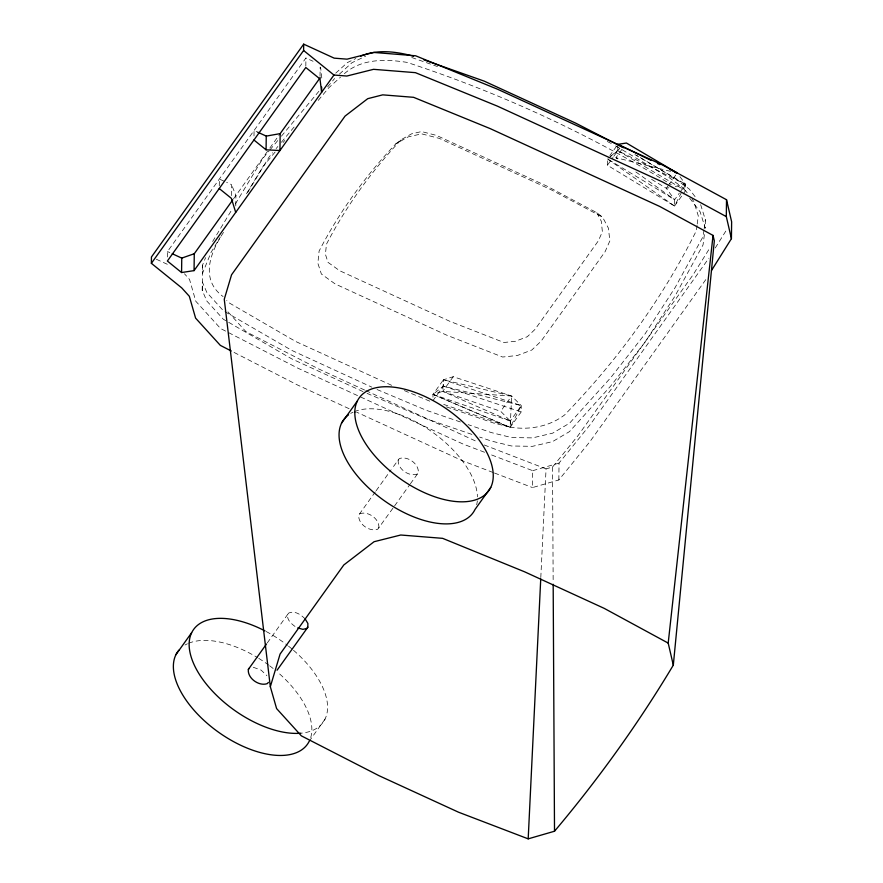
<?xml version="1.0" encoding="UTF-8"?>
<svg xmlns="http://www.w3.org/2000/svg" width="883" height="883" viewBox="0 0 883 883"><rect width="100%" height="100%" fill="white"/><g stroke="black" fill="none" stroke-linecap="round" stroke-linejoin="round"><path stroke-width="0.66" stroke-dasharray="4.42 3.31" d="M363.012 391.588L291.633 358.807L223.322 319.227L206.81 301.026L202.24 290.43L202.527 265.154L205.584 257.637M167.428 256.975L167.494 251.545L305.926 58.002L313.057 61.269M202.527 265.154L202.417 273.587L211.103 252.306L220.32 237.074M202.24 290.43L202.35 281.986L206.909 292.582L223.432 310.794L291.732 350.363L371.886 387.173M219.271 185.816L219.359 179.028L225.452 181.832M231.412 195.607L231.545 184.635L226.666 182.395M235.783 205.894L235.916 195.507L231.545 184.635M253.995 135.938L254.061 130.507L257.715 132.185M305.827 66.137L305.926 58.002M320.043 76.357L320.154 67.174M321.776 78.002L320.595 67.263M446.456 406.875L493.818 423.1L510.319 427.162L521.279 405.606L443.332 386.136L432.99 394.37L510.197 427.328L511.621 396.048L443.409 379.811L432.99 394.37L432.913 400.694L443.332 386.136L443.409 379.811L453.222 376.71L511.621 396.048L521.279 405.606L521.202 411.942L510.197 427.328L443.255 404.259M705.793 279.635L590.01 441.533L558.84 479.955L532.504 487.571L532.714 470.683L489.612 454.204M558.84 479.955L559.049 463.078L590.208 424.646L708.85 258.2M607.394 165.242L607.471 158.918L674.623 199.713L674.546 206.048L607.394 165.242L613.001 157.406M613.795 156.291L617.802 150.695L617.879 144.359L609.866 155.551M683.188 193.962L685.539 190.662L685.616 184.326L679.513 176.092M700.66 204.679L705.34 219.746L705.241 228.189L700.164 211.865L689.17 197.516M540.804 577.537L546.058 468.884L552.537 467.03L578.21 435.374L693.21 274.591L709.954 247.825M703.983 230.033L703.133 236.467L675.065 287.67L645.098 333.829L610.55 377.88L569.601 423.167L552.714 433.145L532.57 437.891L511.566 437.549L491.367 432.593L468.111 424.624M704.159 228.752L705.34 219.746M704.391 234.613L703.034 244.9L674.965 296.114L644.987 342.262L610.44 386.324L569.491 431.61L552.603 441.588L532.471 446.334L511.467 445.981L491.268 441.036L479.635 437.052M697.04 225.375L696.323 230.772C662.438 298.73 617.416 360.485 564.601 414.944C549.226 426.677 529.138 430.242 510.319 427.162L510.275 420.992L521.279 405.606L443.409 379.811L442.736 391.379L432.99 394.37L507.902 426.555M697.217 224.028L698.298 215.927L693.784 201.401L692.129 199.26M305.22 619.016C301.235 614.822 294.767 610.33 288.851 612.99L287.792 614.248C286.39 619.425 291.247 623.729 295.021 626.444M375.341 491.831L358.785 514.988C357.692 523.862 369.58 532.239 377.758 529.204L393.807 506.997M378.818 527.957C379.911 519.083 368.023 510.705 359.845 513.74L358.785 514.988M398.222 459.844C397.129 468.73 409.017 477.096 417.195 474.061L418.266 472.813C419.359 463.939 407.471 455.562 399.282 458.597L391.909 468.674M607.471 158.918L674.546 206.048L685.616 184.326L636.566 155.386M212.626 241.523L232.461 208.708M235.297 204.028L262.924 158.322L269.083 150.949M246.523 193.719L262.814 166.766L275.132 152.019M223.498 232.406C210.209 252.417 199.801 279.481 223.123 296.589M247.748 192.306L269.138 156.931L272.626 152.748M715.263 247.957L727.36 228.609M233.509 198.863L269.105 149.106M269.823 148.09L279.37 134.735M453.222 376.71L442.736 391.379L510.275 420.992L500.694 411.323L442.736 391.379L511.621 396.048L500.694 411.323M267.284 642.923L287.792 614.248M376.136 490.727L391.125 469.778M621.941 149.304L615.948 157.693L619.27 160.066M394.602 505.893L409.58 484.944M410.374 483.84L418.266 472.813M667.857 186.103L666.29 188.278L674.623 199.713L679.336 193.123M668.63 185.011L676.433 174.094M680.12 192.019L685.616 184.326L617.802 150.695L608.497 158.09M674.546 206.048L682.404 195.055M325.121 719.016L309.348 741.069A79.647 41.887 35.6 0 0 277.726 672.294M269.955 149.889L277.88 140.419M281.39 136.203L320.099 89.856M276.125 148.565L277.869 146.479M281.357 142.295L296.202 124.514M327.626 86.876L334.613 78.51M283.046 142.538L284.812 140.43M318.233 100.408L328.796 87.77L340.496 77.174M339.436 74.117L351.997 62.693L365.617 56.17M335.728 73.146L347.427 62.561L355.838 58.532M344.392 73.653C361.677 58.51 385.661 58.962 407.03 62.384C499.436 92.66 588.531 133.554 671.279 184.668M610.628 156.269L620.12 148.322M395.783 143.885L401.235 139.657L411.555 133.852L421.566 131.567L436.412 135.375L546.952 186.136L596.787 212.682L602.625 217.196L608.442 228.222L609.833 240.938L605.076 251.721L541.025 341.268L531.82 350.01L517.427 355.485L502.604 357.03L446.599 335.121L335.165 283.951L321.379 274.028L317.858 263.255L319.105 251.081A610.782 487.791 0.7 0 1 395.783 143.885L408.255 136.865L421.632 133.852L439.281 138.377L550.727 189.547L602.625 217.196M532.714 470.683L559.049 463.078M668.873 187.759L666.29 188.278L648.729 177.604M675.318 186.434L685.616 184.326M253.255 667.25L261.158 670.153L266.876 675.661M670.561 171.346L615.948 157.693L619.458 159.823M443.332 386.136L521.202 411.942M460.363 421.975L426.776 410.474L376.898 389.469M471.886 434.392L426.677 418.917L364.271 392.162M432.99 394.37L510.275 420.992M411.776 57.516L437.493 66.567M546.058 468.884L484.226 444.966M484.546 452.262L463.001 444.017L298.09 368.288L220.551 328.509L195.794 301.246L189.525 279.392L184.459 273.796M493.211 472.537L462.791 460.904L356.6 412.14M494.48 473.023L532.504 487.571M391.633 385.319L295.595 341.445L228.498 302.505L226.71 300.529M404.359 390.606L429.811 401.18M167.494 251.545L169.867 252.637M156.324 259.238L167.295 264.271M364.591 390.021L318.487 368.851L245.982 331.677L227.704 311.556M365.838 390.595L477.99 442.096M349.105 408.697L297.891 385.176L231.247 350.981M607.294 141.49L612.151 143.94M617.802 150.695L685.539 190.662L687.195 192.814M634.91 154.602L673.74 177.615L689.281 189.072L695.561 197.273M615.694 145.927L669.314 177.715L683.839 188.41L685.539 190.662M635.87 171.964L674.623 199.713M596.787 212.682L601.279 221.192L602.383 231.743L598.376 240.816L535.043 329.37L527.294 336.732L515.374 341.291L503.939 342.494L450.164 321.456L339.624 270.695L328.012 262.361L325.419 254.282L326.456 244.205A600.937 479.922 0.7 0 1 401.235 139.657M552.537 467.03L553.166 582.912M185.055 645.02A79.647 41.887 35.6 0 1 187.406 643.784M188.653 643.243A79.647 41.887 35.6 0 1 243.178 649.976A79.647 41.887 35.6 0 1 257.593 657.647M258.763 658.376A79.647 41.887 35.6 0 1 268.587 665.02M269.635 665.793A79.647 41.887 35.6 0 1 275.772 670.639M293.498 650.274A79.647 41.887 35.6 0 1 300.717 733.221M266.191 631.533A79.647 41.887 35.6 0 1 287.494 645.352M288.52 646.157A79.647 41.887 35.6 0 1 292.527 649.435M350.706 413.421A79.647 41.887 35.6 0 1 353.045 412.195M354.293 411.644A79.647 41.887 35.6 0 1 430.661 430.882A79.647 41.887 35.6 0 1 477.427 496.853M477.328 500.849A79.647 41.887 35.6 0 1 476.654 504.745"/><path stroke-width="1.32" d="M231.247 350.981L220.353 345.385L195.596 318.123L189.326 296.28L181.71 287.869L151.368 263.322L151.446 256.997L303.686 44.15L334.16 58.146L347.052 59.161L373.752 52.45L415.617 55.784L497.659 89.271L662.559 165L726.521 199.724L731.632 221.776L731.422 238.664L711.488 270.529M731.422 238.664L726.312 216.611L662.36 181.887L497.449 106.159L415.418 72.66L373.542 69.327L346.842 76.037L333.951 75.033L194.061 270.617L181.578 272.538L181.755 258.101L172.251 253.73M194.061 270.617L194.271 253.73L232.715 199.977M320.209 77.649L280.165 133.631L279.955 150.518L266.081 149.823L266.247 136.103L257.715 132.185M151.368 263.322L303.609 50.486L303.686 44.15M321.666 87.097L321.611 92.285L320.01 78.984L305.805 67.494L167.373 261.037L181.578 272.538M726.312 216.611L726.521 199.724M528.189 838.85L554.513 831.234A1646.905 1315.284 0.7 0 0 673.31 665.153L714.314 240.838L713.045 235.419L659.767 206.479L490.286 128.653L413.597 97.318L382.703 94.856L367.736 98.675L345.065 116.092L231.556 274.79L224.26 299.282L270.33 686.742L276.6 708.585L301.357 735.859L378.895 775.638L458.476 812.183L528.189 838.85L540.738 578.917M673.31 665.153L668.199 643.1L713.045 235.419M266.489 644.016L248.355 669.391C247.262 678.265 259.149 686.632 267.328 683.597L268.388 682.349M277.063 670.219L307.836 627.206L307.88 623.464L305.22 619.016M270.33 686.742L280.077 654.071L343.807 564.965L374.061 541.721L400.75 535.01L442.626 538.343L524.657 571.831L604.237 608.376L668.199 643.1M175.838 654.778L191.622 632.725M341.489 423.189L357.262 401.125M490.771 487.416L474.999 509.48A79.647 41.887 35.6 0 1 398.641 509.723A79.647 41.887 35.6 0 1 339.05 434.557A79.647 41.887 35.6 0 1 348.575 414.822M248.355 669.391L249.414 668.133M307.836 627.206L306.776 628.464L302.924 629.347L297.726 627.923M360.65 56.225C377.03 48.929 396.809 51.633 413.564 56.214M181.755 258.101L194.271 253.73M266.247 136.103L280.165 133.631M623.718 147.803L617.879 144.359L626.433 143.024L677.217 173.002L674.557 172.34M423.851 59.834L484.27 81.159L575.694 123.145L621.974 146.931M617.879 144.359L651.257 160.474M657.438 163.454L659.91 164.646M669.8 169.426L677.217 173.002M303.609 50.486L333.951 75.033M253.94 140.011L266.081 149.823M219.238 188.532L231.379 198.344L235.706 212.384M553.177 584.292L554.513 831.234M300.717 733.221A79.647 41.887 35.6 0 1 257.781 723.817A79.647 41.887 35.6 0 1 189.139 644.093A79.647 41.887 35.6 0 1 258.962 627.956A79.647 41.887 35.6 0 1 264.977 630.904M178.852 650.197A79.647 41.887 35.6 0 0 173.366 666.135A79.647 41.887 35.6 0 0 232.991 741.312A79.647 41.887 35.6 0 0 309.315 741.058M354.778 412.482A79.647 41.887 35.6 0 1 424.602 396.335A79.647 41.887 35.6 0 1 493.255 476.08A79.647 41.887 35.6 0 1 423.443 492.228A79.647 41.887 35.6 0 1 354.823 412.504"/></g></svg>
